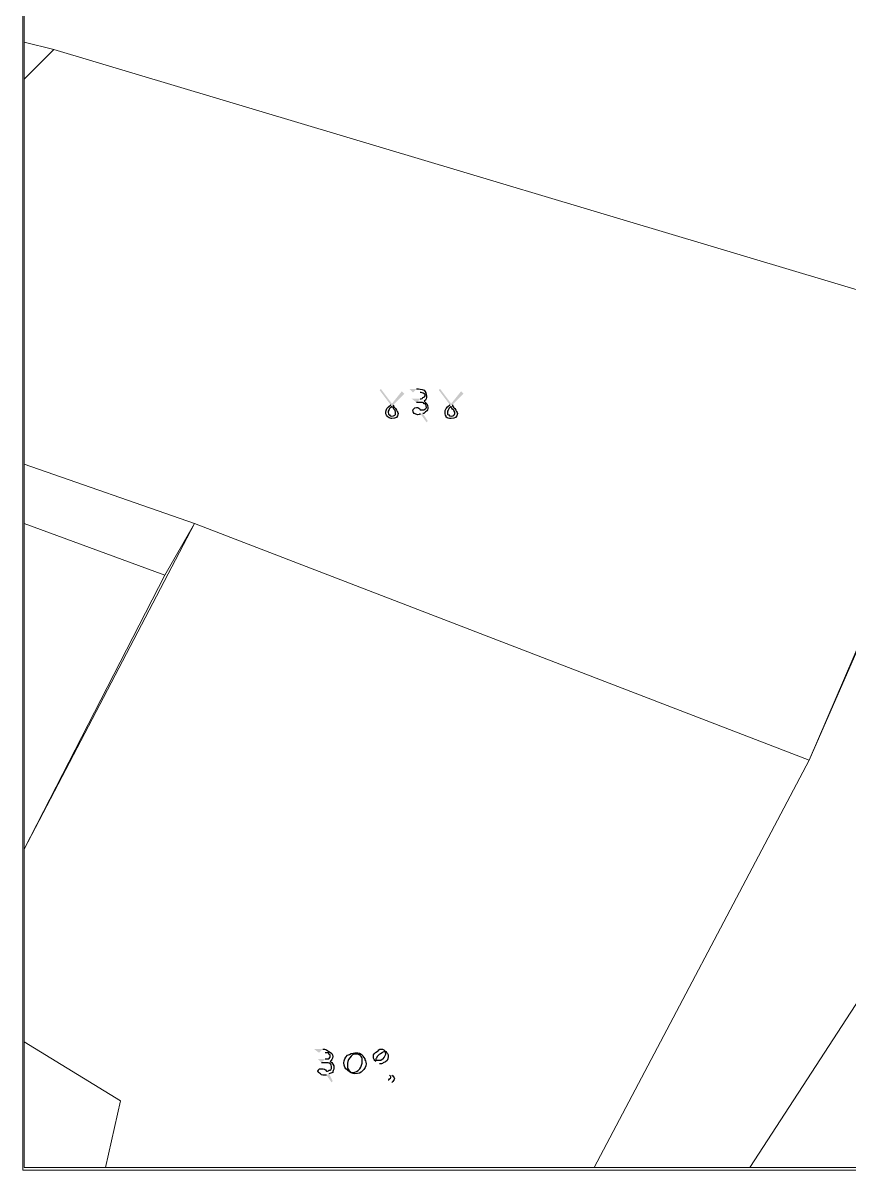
# Model space of a CAD drawing. Header units: inches. Extents: x -9985691 to 3643, y -3270716 to 4788.
# Drawn here: x -4983670 to -4983112, y -3261197 to -3260423 of the extents above; entities that cross this region are included whole.
import ezdxf

# ---------------------------------------------------------------- set-up
doc = ezdxf.new("R2010")
doc.units = ezdxf.units.IN
doc.header["$LTSCALE"] = 2
doc.header["$MEASUREMENT"] = 0
doc.layers.add('PDF_Geometry', color=7, linetype='CONTINUOUS')
doc.layers.add('PDF_Solid Fills', color=7, linetype='CONTINUOUS')

msp = doc.modelspace()

# ---------------------------------------------------------------- hatches: boundary and pattern name
at = {"layer": 'PDF_Solid Fills', "transparency": 33554559}
h = msp.add_hatch(color=256, dxfattribs=at)
h.paths.add_polyline_path([(-4983421.93, -3260680.48), (-4983429.43, -3260670.48), (-4983428.6, -3260669.65), (-4983421.1, -3260679.65), (-4983414.43, -3260671.32), (-4983412.76, -3260672.98), (-4983420.27, -3260680.48)], flags=0)
h.paths.add_polyline_path([(-4983406.93, -3260672.15), (-4983409.43, -3260669.65), (-4983404.43, -3260669.65)], flags=0)
h.paths.add_polyline_path([(-4983400.26, -3260686.32), (-4983396.93, -3260691.32), (-4983397.76, -3260692.15), (-4983401.93, -3260686.32)], flags=0)
h.paths.add_polyline_path([(-4983404.43, -3260678.82), (-4983407.76, -3260676.32), (-4983401.93, -3260676.32)], flags=0)
h.paths.add_polyline_path([(-4983381.93, -3260680.48), (-4983389.43, -3260670.48), (-4983388.6, -3260669.65), (-4983381.1, -3260679.65), (-4983374.43, -3260671.32), (-4983372.76, -3260672.98), (-4983380.26, -3260680.48)], flags=0)
h = msp.add_hatch(color=256, dxfattribs=at)
h.paths.add_polyline_path([(-4983421.93, -3260680.48), (-4983429.43, -3260670.48), (-4983428.6, -3260669.65), (-4983421.1, -3260679.65), (-4983414.43, -3260671.32), (-4983412.76, -3260672.98), (-4983420.27, -3260680.48)], flags=0)
h.paths.add_polyline_path([(-4983406.93, -3260672.15), (-4983409.43, -3260669.65), (-4983404.43, -3260669.65)], flags=0)
h.paths.add_polyline_path([(-4983400.26, -3260686.32), (-4983396.93, -3260691.32), (-4983397.76, -3260692.15), (-4983401.93, -3260686.32)], flags=0)
h.paths.add_polyline_path([(-4983404.43, -3260678.82), (-4983407.76, -3260676.32), (-4983401.93, -3260676.32)], flags=0)
h.paths.add_polyline_path([(-4983381.93, -3260680.48), (-4983389.43, -3260670.48), (-4983388.6, -3260669.65), (-4983381.1, -3260679.65), (-4983374.43, -3260671.32), (-4983372.76, -3260672.98), (-4983380.26, -3260680.48)], flags=0)
h = msp.add_hatch(color=256, dxfattribs=at)
h.paths.add_polyline_path([(-4983470.27, -3261117.98), (-4983473.6, -3261115.48), (-4983467.77, -3261115.48)], flags=0)
h.paths.add_polyline_path([(-4983463.6, -3261132.15), (-4983461.1, -3261137.15), (-4983461.93, -3261137.98), (-4983465.27, -3261132.98)], flags=0)
h.paths.add_polyline_path([(-4983468.6, -3261124.65), (-4983471.1, -3261122.15), (-4983466.1, -3261122.15)], flags=0)
h.paths.add_polyline_path([(-4983429.43, -3261125.48), (-4983421.1, -3261132.98)], flags=0)
h.paths.add_polyline_path([(-4983421.1, -3261137.98), (-4983423.6, -3261136.31)], flags=0)
h.paths.add_polyline_path([(-4983422.77, -3261132.98), (-4983431.93, -3261123.81)], flags=0)
h = msp.add_hatch(color=256, dxfattribs=at)
h.paths.add_polyline_path([(-4983470.27, -3261117.98), (-4983473.6, -3261115.48), (-4983467.77, -3261115.48)], flags=0)
h.paths.add_polyline_path([(-4983463.6, -3261132.15), (-4983461.1, -3261137.15), (-4983461.93, -3261137.98), (-4983465.27, -3261132.98)], flags=0)
h.paths.add_polyline_path([(-4983468.6, -3261124.65), (-4983471.1, -3261122.15), (-4983466.1, -3261122.15)], flags=0)
h.paths.add_polyline_path([(-4983429.43, -3261125.48), (-4983421.1, -3261132.98)], flags=0)
h.paths.add_polyline_path([(-4983421.1, -3261137.98), (-4983423.6, -3261136.31)], flags=0)
h.paths.add_polyline_path([(-4983422.77, -3261132.98), (-4983431.93, -3261123.81)], flags=0)

# ---------------------------------------------------------------- linework, layer by layer
at = {"layer": 'PDF_Geometry', "lineweight": 13}
msp.add_lwpolyline([(-4983670.26, -3257525.48), (-4979932.76, -3257525.48), (-4979932.76, -3261197.15), (-4983670.26, -3261197.15)], close=True, dxfattribs=at)
at = {"layer": 'PDF_Geometry', "lineweight": 9}
for points in [[(-4982779.43, -3260565.48), (-4982809.43, -3260645.48), (-4982909.43, -3260780.48), (-4983179.43, -3261195.48), (-4983284.43, -3261195.48), (-4983139.43, -3260920.48), (-4982894.43, -3260360.48), (-4982889.43, -3260355.48), (-4982829.43, -3260215.48), (-4982819.43, -3260210.48), (-4982629.43, -3260170.48), (-4982739.43, -3260455.48)], [(-4982779.43, -3260565.48), (-4982809.43, -3260645.48), (-4982909.43, -3260780.48), (-4983179.43, -3261195.48), (-4983284.43, -3261195.48), (-4983139.43, -3260920.48), (-4982894.43, -3260360.48), (-4982889.43, -3260355.48), (-4982829.43, -3260215.48), (-4982819.43, -3260210.48), (-4982629.43, -3260170.48), (-4982739.43, -3260455.48)], [(-4982779.43, -3260565.48), (-4982809.43, -3260645.48), (-4982909.43, -3260780.48), (-4983179.43, -3261195.48), (-4983284.43, -3261195.48), (-4983139.43, -3260920.48), (-4982894.43, -3260360.48), (-4982889.43, -3260355.48), (-4982829.43, -3260215.48), (-4982819.43, -3260210.48), (-4982629.43, -3260170.48), (-4982739.43, -3260455.48)], [(-4982779.43, -3260565.48), (-4982809.43, -3260645.48), (-4982909.43, -3260780.48), (-4983179.43, -3261195.48), (-4983284.43, -3261195.48), (-4983139.43, -3260920.48), (-4982894.43, -3260360.48), (-4982889.43, -3260355.48), (-4982829.43, -3260215.48), (-4982819.43, -3260210.48), (-4982629.43, -3260170.48), (-4982739.43, -3260455.48)], [(-4983544.43, -3260195.48), (-4983059.43, -3260300.48), (-4982884.43, -3260335.48), (-4982889.43, -3260355.48), (-4982894.43, -3260360.48), (-4983014.43, -3260630.48), (-4983649.43, -3260440.48), (-4983669.43, -3260435.48), (-4983669.43, -3260385.48), (-4983599.43, -3260275.48), (-4983559.43, -3260210.48)], [(-4983544.43, -3260195.48), (-4983059.43, -3260300.48), (-4982884.43, -3260335.48), (-4982889.43, -3260355.48), (-4982894.43, -3260360.48), (-4983014.43, -3260630.48), (-4983649.43, -3260440.48), (-4983669.43, -3260435.48), (-4983669.43, -3260385.48), (-4983599.43, -3260275.48), (-4983559.43, -3260210.48)], [(-4983544.43, -3260195.48), (-4983059.43, -3260300.48), (-4982884.43, -3260335.48), (-4982889.43, -3260355.48), (-4982894.43, -3260360.48), (-4983014.43, -3260630.48), (-4983649.43, -3260440.48), (-4983669.43, -3260435.48), (-4983669.43, -3260385.48), (-4983599.43, -3260275.48), (-4983559.43, -3260210.48)], [(-4983544.43, -3260195.48), (-4983059.43, -3260300.48), (-4982884.43, -3260335.48), (-4982889.43, -3260355.48), (-4982894.43, -3260360.48), (-4983014.43, -3260630.48), (-4983649.43, -3260440.48), (-4983669.43, -3260435.48), (-4983669.43, -3260385.48), (-4983599.43, -3260275.48), (-4983559.43, -3260210.48)], [(-4983649.43, -3260440.48), (-4983669.43, -3260460.48), (-4983669.43, -3260435.48)], [(-4983649.43, -3260440.48), (-4983669.43, -3260460.48), (-4983669.43, -3260435.48)], [(-4983649.43, -3260440.48), (-4983669.43, -3260460.48), (-4983669.43, -3260435.48)], [(-4983649.43, -3260440.48), (-4983669.43, -3260460.48), (-4983669.43, -3260435.48)], [(-4983014.43, -3260630.48), (-4983139.43, -3260920.48), (-4983554.43, -3260760.48), (-4983669.43, -3260720.48), (-4983669.43, -3260460.48), (-4983649.43, -3260440.48)], [(-4983014.43, -3260630.48), (-4983139.43, -3260920.48), (-4983554.43, -3260760.48), (-4983669.43, -3260720.48), (-4983669.43, -3260460.48), (-4983649.43, -3260440.48)], [(-4983014.43, -3260630.48), (-4983139.43, -3260920.48), (-4983554.43, -3260760.48), (-4983669.43, -3260720.48), (-4983669.43, -3260460.48), (-4983649.43, -3260440.48)], [(-4983014.43, -3260630.48), (-4983139.43, -3260920.48), (-4983554.43, -3260760.48), (-4983669.43, -3260720.48), (-4983669.43, -3260460.48), (-4983649.43, -3260440.48)], [(-4982884.43, -3260855.48), (-4983099.43, -3261195.48), (-4983179.43, -3261195.48), (-4982909.43, -3260780.48), (-4982809.43, -3260645.48)], [(-4982884.43, -3260855.48), (-4983099.43, -3261195.48), (-4983179.43, -3261195.48), (-4982909.43, -3260780.48), (-4982809.43, -3260645.48)], [(-4982884.43, -3260855.48), (-4983099.43, -3261195.48), (-4983179.43, -3261195.48), (-4982909.43, -3260780.48), (-4982809.43, -3260645.48)], [(-4982884.43, -3260855.48), (-4983099.43, -3261195.48), (-4983179.43, -3261195.48), (-4982909.43, -3260780.48), (-4982809.43, -3260645.48)], [(-4983554.43, -3260760.48), (-4983574.43, -3260795.48), (-4983669.43, -3260760.48), (-4983669.43, -3260720.48)], [(-4983554.43, -3260760.48), (-4983574.43, -3260795.48), (-4983669.43, -3260760.48), (-4983669.43, -3260720.48)], [(-4983554.43, -3260760.48), (-4983574.43, -3260795.48), (-4983669.43, -3260760.48), (-4983669.43, -3260720.48)], [(-4983554.43, -3260760.48), (-4983574.43, -3260795.48), (-4983669.43, -3260760.48), (-4983669.43, -3260720.48)], [(-4983139.43, -3260920.48), (-4983284.43, -3261195.48), (-4983614.43, -3261195.48), (-4983604.43, -3261150.48), (-4983669.43, -3261110.48), (-4983669.43, -3260980.48), (-4983554.43, -3260760.48)], [(-4983574.43, -3260795.48), (-4983669.43, -3260980.48), (-4983669.43, -3260760.48)], [(-4983139.43, -3260920.48), (-4983284.43, -3261195.48), (-4983614.43, -3261195.48), (-4983604.43, -3261150.48), (-4983669.43, -3261110.48), (-4983669.43, -3260980.48), (-4983554.43, -3260760.48)], [(-4983574.43, -3260795.48), (-4983669.43, -3260980.48), (-4983669.43, -3260760.48)], [(-4983139.43, -3260920.48), (-4983284.43, -3261195.48), (-4983614.43, -3261195.48), (-4983604.43, -3261150.48), (-4983669.43, -3261110.48), (-4983669.43, -3260980.48), (-4983554.43, -3260760.48)], [(-4983574.43, -3260795.48), (-4983669.43, -3260980.48), (-4983669.43, -3260760.48)], [(-4983139.43, -3260920.48), (-4983284.43, -3261195.48), (-4983614.43, -3261195.48), (-4983604.43, -3261150.48), (-4983669.43, -3261110.48), (-4983669.43, -3260980.48), (-4983554.43, -3260760.48)], [(-4983574.43, -3260795.48), (-4983669.43, -3260980.48), (-4983669.43, -3260760.48)], [(-4983669.43, -3261195.48), (-4983669.43, -3261110.48), (-4983604.43, -3261150.48), (-4983614.43, -3261195.48)], [(-4983669.43, -3261195.48), (-4983669.43, -3261110.48), (-4983604.43, -3261150.48), (-4983614.43, -3261195.48)], [(-4983669.43, -3261195.48), (-4983669.43, -3261110.48), (-4983604.43, -3261150.48), (-4983614.43, -3261195.48)], [(-4983669.43, -3261195.48), (-4983669.43, -3261110.48), (-4983604.43, -3261150.48), (-4983614.43, -3261195.48)]]:
    msp.add_lwpolyline(points, close=True, dxfattribs=at)
at = {"layer": 'PDF_Geometry', "lineweight": 25}
for points in [[(-4983404.43, -3260669.65), (-4983402.76, -3260669.65), (-4983401.1, -3260669.65), (-4983399.43, -3260670.48)], [(-4983404.43, -3260669.65), (-4983402.76, -3260669.65), (-4983401.1, -3260669.65), (-4983399.43, -3260670.48)], [(-4983399.43, -3260672.98), (-4983400.26, -3260672.15), (-4983401.1, -3260672.15), (-4983401.93, -3260672.15)], [(-4983399.43, -3260672.98), (-4983400.26, -3260672.15), (-4983401.1, -3260672.15), (-4983401.93, -3260672.15)], [(-4983401.93, -3260676.32), (-4983401.1, -3260676.32), (-4983400.26, -3260676.32), (-4983400.26, -3260675.48)], [(-4983401.93, -3260676.32), (-4983401.1, -3260676.32), (-4983400.26, -3260676.32), (-4983400.26, -3260675.48)], [(-4983400.26, -3260675.48), (-4983399.43, -3260675.48), (-4983398.6, -3260674.65), (-4983398.6, -3260673.82)], [(-4983400.26, -3260675.48), (-4983399.43, -3260675.48), (-4983398.6, -3260674.65), (-4983398.6, -3260673.82)], [(-4983399.43, -3260670.48), (-4983398.6, -3260671.32), (-4983397.76, -3260672.98), (-4983397.76, -3260674.65)], [(-4983399.43, -3260670.48), (-4983398.6, -3260671.32), (-4983397.76, -3260672.98), (-4983397.76, -3260674.65)], [(-4983398.6, -3260673.82), (-4983398.6, -3260673.82), (-4983398.6, -3260672.98), (-4983399.43, -3260672.98)], [(-4983398.6, -3260673.82), (-4983398.6, -3260673.82), (-4983398.6, -3260672.98), (-4983399.43, -3260672.98)], [(-4983397.76, -3260674.65), (-4983397.76, -3260675.48), (-4983397.76, -3260677.15), (-4983399.43, -3260677.98)], [(-4983397.76, -3260674.65), (-4983397.76, -3260675.48), (-4983397.76, -3260677.15), (-4983399.43, -3260677.98)], [(-4983399.43, -3260677.98), (-4983397.76, -3260678.82), (-4983396.93, -3260680.48), (-4983396.93, -3260682.15)], [(-4983399.43, -3260677.98), (-4983397.76, -3260678.82), (-4983396.93, -3260680.48), (-4983396.93, -3260682.15)], [(-4983425.27, -3260685.48), (-4983425.27, -3260683.82), (-4983424.43, -3260682.15), (-4983421.93, -3260680.48)], [(-4983425.27, -3260685.48), (-4983425.27, -3260683.82), (-4983424.43, -3260682.15), (-4983421.93, -3260680.48)], [(-4983423.6, -3260688.82), (-4983424.43, -3260687.98), (-4983425.27, -3260687.15), (-4983425.27, -3260685.48)], [(-4983423.6, -3260688.82), (-4983424.43, -3260687.98), (-4983425.27, -3260687.15), (-4983425.27, -3260685.48)], [(-4983422.77, -3260682.98), (-4983422.77, -3260682.98), (-4983422.77, -3260683.82), (-4983423.6, -3260684.65)], [(-4983422.77, -3260682.98), (-4983422.77, -3260682.98), (-4983422.77, -3260683.82), (-4983423.6, -3260684.65)], [(-4983423.6, -3260684.65), (-4983423.6, -3260684.65), (-4983423.6, -3260685.48), (-4983423.6, -3260685.48)], [(-4983423.6, -3260684.65), (-4983423.6, -3260684.65), (-4983423.6, -3260685.48), (-4983423.6, -3260685.48)], [(-4983423.6, -3260685.48), (-4983423.6, -3260686.32), (-4983423.6, -3260687.15), (-4983422.77, -3260687.15)], [(-4983423.6, -3260685.48), (-4983423.6, -3260686.32), (-4983423.6, -3260687.15), (-4983422.77, -3260687.15)], [(-4983421.1, -3260681.32), (-4983421.93, -3260682.15), (-4983421.93, -3260682.15), (-4983422.77, -3260682.98)], [(-4983421.1, -3260681.32), (-4983421.93, -3260682.15), (-4983421.93, -3260682.15), (-4983422.77, -3260682.98)], [(-4983420.27, -3260682.15), (-4983421.1, -3260682.15), (-4983421.1, -3260682.15), (-4983421.1, -3260681.32)], [(-4983420.27, -3260682.15), (-4983421.1, -3260682.15), (-4983421.1, -3260682.15), (-4983421.1, -3260681.32)], [(-4983420.27, -3260680.48), (-4983420.27, -3260681.32), (-4983419.43, -3260682.15), (-4983418.6, -3260682.98)], [(-4983420.27, -3260680.48), (-4983420.27, -3260681.32), (-4983419.43, -3260682.15), (-4983418.6, -3260682.98)], [(-4983419.43, -3260683.82), (-4983419.43, -3260683.82), (-4983420.27, -3260682.98), (-4983420.27, -3260682.15)], [(-4983419.43, -3260683.82), (-4983419.43, -3260683.82), (-4983420.27, -3260682.98), (-4983420.27, -3260682.15)], [(-4983418.6, -3260685.48), (-4983418.6, -3260684.65), (-4983419.43, -3260683.82), (-4983419.43, -3260683.82)], [(-4983418.6, -3260685.48), (-4983418.6, -3260684.65), (-4983419.43, -3260683.82), (-4983419.43, -3260683.82)], [(-4983418.6, -3260682.98), (-4983417.76, -3260684.65), (-4983416.93, -3260685.48), (-4983416.93, -3260686.32)], [(-4983418.6, -3260682.98), (-4983417.76, -3260684.65), (-4983416.93, -3260685.48), (-4983416.93, -3260686.32)], [(-4983418.6, -3260686.32), (-4983418.6, -3260685.48), (-4983418.6, -3260685.48), (-4983418.6, -3260685.48)], [(-4983418.6, -3260686.32), (-4983418.6, -3260685.48), (-4983418.6, -3260685.48), (-4983418.6, -3260685.48)], [(-4983406.93, -3260684.65), (-4983406.93, -3260683.82), (-4983406.93, -3260682.98), (-4983406.1, -3260682.98)], [(-4983406.93, -3260684.65), (-4983406.93, -3260683.82), (-4983406.93, -3260682.98), (-4983406.1, -3260682.98)], [(-4983406.1, -3260686.32), (-4983406.93, -3260685.48), (-4983406.93, -3260684.65), (-4983406.93, -3260684.65)], [(-4983406.1, -3260686.32), (-4983406.93, -3260685.48), (-4983406.93, -3260684.65), (-4983406.93, -3260684.65)], [(-4983406.1, -3260682.98), (-4983406.1, -3260682.98), (-4983405.26, -3260682.15), (-4983404.43, -3260682.15)], [(-4983406.1, -3260682.98), (-4983406.1, -3260682.98), (-4983405.26, -3260682.15), (-4983404.43, -3260682.15)], [(-4983403.6, -3260678.82), (-4983404.43, -3260678.82), (-4983404.43, -3260678.82), (-4983404.43, -3260678.82)], [(-4983403.6, -3260678.82), (-4983404.43, -3260678.82), (-4983404.43, -3260678.82), (-4983404.43, -3260678.82)], [(-4983404.43, -3260682.15), (-4983403.6, -3260682.15), (-4983401.93, -3260682.98), (-4983401.93, -3260683.82)], [(-4983404.43, -3260682.15), (-4983403.6, -3260682.15), (-4983401.93, -3260682.98), (-4983401.93, -3260683.82)], [(-4983401.93, -3260678.82), (-4983402.76, -3260678.82), (-4983402.76, -3260678.82), (-4983403.6, -3260678.82)], [(-4983401.93, -3260678.82), (-4983402.76, -3260678.82), (-4983402.76, -3260678.82), (-4983403.6, -3260678.82)], [(-4983399.43, -3260679.65), (-4983399.43, -3260678.82), (-4983401.1, -3260678.82), (-4983401.93, -3260678.82)], [(-4983399.43, -3260679.65), (-4983399.43, -3260678.82), (-4983401.1, -3260678.82), (-4983401.93, -3260678.82)], [(-4983401.93, -3260683.82), (-4983401.1, -3260683.82), (-4983400.26, -3260683.82), (-4983399.43, -3260683.82)], [(-4983401.93, -3260683.82), (-4983401.1, -3260683.82), (-4983400.26, -3260683.82), (-4983399.43, -3260683.82)], [(-4983397.76, -3260684.65), (-4983398.6, -3260685.48), (-4983399.43, -3260686.32), (-4983400.26, -3260686.32)], [(-4983397.76, -3260684.65), (-4983398.6, -3260685.48), (-4983399.43, -3260686.32), (-4983400.26, -3260686.32)], [(-4983397.76, -3260682.15), (-4983397.76, -3260680.48), (-4983398.6, -3260679.65), (-4983399.43, -3260679.65)], [(-4983397.76, -3260682.15), (-4983397.76, -3260680.48), (-4983398.6, -3260679.65), (-4983399.43, -3260679.65)], [(-4983399.43, -3260683.82), (-4983398.6, -3260682.98), (-4983397.76, -3260682.98), (-4983397.76, -3260682.15)], [(-4983399.43, -3260683.82), (-4983398.6, -3260682.98), (-4983397.76, -3260682.98), (-4983397.76, -3260682.15)], [(-4983396.93, -3260682.15), (-4983396.93, -3260682.98), (-4983396.93, -3260684.65), (-4983397.76, -3260684.65)], [(-4983396.93, -3260682.15), (-4983396.93, -3260682.98), (-4983396.93, -3260684.65), (-4983397.76, -3260684.65)], [(-4983385.26, -3260685.48), (-4983385.26, -3260683.82), (-4983384.43, -3260682.15), (-4983381.93, -3260680.48)], [(-4983385.26, -3260685.48), (-4983385.26, -3260683.82), (-4983384.43, -3260682.15), (-4983381.93, -3260680.48)], [(-4983384.43, -3260688.82), (-4983384.43, -3260687.98), (-4983385.26, -3260687.15), (-4983385.26, -3260685.48)], [(-4983384.43, -3260688.82), (-4983384.43, -3260687.98), (-4983385.26, -3260687.15), (-4983385.26, -3260685.48)], [(-4983382.76, -3260682.98), (-4983382.76, -3260682.98), (-4983382.76, -3260683.82), (-4983383.6, -3260684.65)], [(-4983382.76, -3260682.98), (-4983382.76, -3260682.98), (-4983382.76, -3260683.82), (-4983383.6, -3260684.65)], [(-4983383.6, -3260684.65), (-4983383.6, -3260684.65), (-4983383.6, -3260685.48), (-4983383.6, -3260685.48)], [(-4983383.6, -3260684.65), (-4983383.6, -3260684.65), (-4983383.6, -3260685.48), (-4983383.6, -3260685.48)], [(-4983383.6, -3260685.48), (-4983383.6, -3260686.32), (-4983383.6, -3260687.15), (-4983382.76, -3260687.15)], [(-4983383.6, -3260685.48), (-4983383.6, -3260686.32), (-4983383.6, -3260687.15), (-4983382.76, -3260687.15)], [(-4983381.1, -3260681.32), (-4983381.93, -3260682.15), (-4983381.93, -3260682.15), (-4983382.76, -3260682.98)], [(-4983381.1, -3260681.32), (-4983381.93, -3260682.15), (-4983381.93, -3260682.15), (-4983382.76, -3260682.98)], [(-4983381.1, -3260682.15), (-4983381.1, -3260682.15), (-4983381.1, -3260682.15), (-4983381.1, -3260681.32)], [(-4983381.1, -3260682.15), (-4983381.1, -3260682.15), (-4983381.1, -3260682.15), (-4983381.1, -3260681.32)], [(-4983379.43, -3260683.82), (-4983380.26, -3260683.82), (-4983380.26, -3260682.98), (-4983381.1, -3260682.15)], [(-4983379.43, -3260683.82), (-4983380.26, -3260683.82), (-4983380.26, -3260682.98), (-4983381.1, -3260682.15)], [(-4983380.26, -3260680.48), (-4983380.26, -3260681.32), (-4983379.43, -3260682.15), (-4983378.6, -3260682.98)], [(-4983380.26, -3260680.48), (-4983380.26, -3260681.32), (-4983379.43, -3260682.15), (-4983378.6, -3260682.98)], [(-4983378.6, -3260685.48), (-4983379.43, -3260684.65), (-4983379.43, -3260683.82), (-4983379.43, -3260683.82)], [(-4983378.6, -3260685.48), (-4983379.43, -3260684.65), (-4983379.43, -3260683.82), (-4983379.43, -3260683.82)], [(-4983378.6, -3260682.98), (-4983377.76, -3260684.65), (-4983376.93, -3260685.48), (-4983376.93, -3260686.32)], [(-4983378.6, -3260682.98), (-4983377.76, -3260684.65), (-4983376.93, -3260685.48), (-4983376.93, -3260686.32)], [(-4983378.6, -3260686.32), (-4983378.6, -3260685.48), (-4983378.6, -3260685.48), (-4983378.6, -3260685.48)], [(-4983378.6, -3260686.32), (-4983378.6, -3260685.48), (-4983378.6, -3260685.48), (-4983378.6, -3260685.48)], [(-4983421.1, -3260689.65), (-4983421.93, -3260689.65), (-4983422.77, -3260689.65), (-4983423.6, -3260688.82)], [(-4983421.1, -3260689.65), (-4983421.93, -3260689.65), (-4983422.77, -3260689.65), (-4983423.6, -3260688.82)], [(-4983422.77, -3260687.15), (-4983422.77, -3260687.98), (-4983421.93, -3260687.98), (-4983421.1, -3260687.98)], [(-4983422.77, -3260687.15), (-4983422.77, -3260687.98), (-4983421.93, -3260687.98), (-4983421.1, -3260687.98)], [(-4983421.1, -3260687.98), (-4983419.43, -3260687.98), (-4983418.6, -3260687.15), (-4983418.6, -3260686.32)], [(-4983416.93, -3260686.32), (-4983416.93, -3260688.82), (-4983418.6, -3260689.65), (-4983421.1, -3260689.65)], [(-4983421.1, -3260687.98), (-4983419.43, -3260687.98), (-4983418.6, -3260687.15), (-4983418.6, -3260686.32)], [(-4983416.93, -3260686.32), (-4983416.93, -3260688.82), (-4983418.6, -3260689.65), (-4983421.1, -3260689.65)], [(-4983403.6, -3260687.15), (-4983404.43, -3260687.15), (-4983405.26, -3260686.32), (-4983406.1, -3260686.32)], [(-4983403.6, -3260687.15), (-4983404.43, -3260687.15), (-4983405.26, -3260686.32), (-4983406.1, -3260686.32)], [(-4983401.93, -3260686.32), (-4983401.93, -3260687.15), (-4983402.76, -3260687.15), (-4983403.6, -3260687.15)], [(-4983401.93, -3260686.32), (-4983401.93, -3260687.15), (-4983402.76, -3260687.15), (-4983403.6, -3260687.15)], [(-4983381.1, -3260689.65), (-4983382.76, -3260689.65), (-4983383.6, -3260689.65), (-4983384.43, -3260688.82)], [(-4983381.1, -3260689.65), (-4983382.76, -3260689.65), (-4983383.6, -3260689.65), (-4983384.43, -3260688.82)], [(-4983382.76, -3260687.15), (-4983382.76, -3260687.98), (-4983381.93, -3260687.98), (-4983381.1, -3260687.98)], [(-4983382.76, -3260687.15), (-4983382.76, -3260687.98), (-4983381.93, -3260687.98), (-4983381.1, -3260687.98)], [(-4983381.1, -3260687.98), (-4983379.43, -3260687.98), (-4983378.6, -3260687.15), (-4983378.6, -3260686.32)], [(-4983376.93, -3260686.32), (-4983376.93, -3260688.82), (-4983378.6, -3260689.65), (-4983381.1, -3260689.65)], [(-4983381.1, -3260687.98), (-4983379.43, -3260687.98), (-4983378.6, -3260687.15), (-4983378.6, -3260686.32)], [(-4983376.93, -3260686.32), (-4983376.93, -3260688.82), (-4983378.6, -3260689.65), (-4983381.1, -3260689.65)], [(-4983467.77, -3261115.48), (-4983466.1, -3261115.48), (-4983464.43, -3261116.31), (-4983463.6, -3261117.15)], [(-4983467.77, -3261115.48), (-4983466.1, -3261115.48), (-4983464.43, -3261116.31), (-4983463.6, -3261117.15)], [(-4983463.6, -3261118.81), (-4983463.6, -3261117.98), (-4983464.43, -3261117.98), (-4983466.1, -3261117.98)], [(-4983463.6, -3261118.81), (-4983463.6, -3261117.98), (-4983464.43, -3261117.98), (-4983466.1, -3261117.98)], [(-4983463.6, -3261117.15), (-4983461.93, -3261117.98), (-4983461.1, -3261118.81), (-4983461.1, -3261120.48)], [(-4983463.6, -3261117.15), (-4983461.93, -3261117.98), (-4983461.1, -3261118.81), (-4983461.1, -3261120.48)], [(-4983462.77, -3261120.48), (-4983462.77, -3261119.65), (-4983462.77, -3261118.81), (-4983463.6, -3261118.81)], [(-4983462.77, -3261120.48), (-4983462.77, -3261119.65), (-4983462.77, -3261118.81), (-4983463.6, -3261118.81)], [(-4983451.1, -3261119.65), (-4983449.43, -3261118.81), (-4983447.77, -3261117.98), (-4983446.1, -3261117.98)], [(-4983451.1, -3261119.65), (-4983449.43, -3261118.81), (-4983447.77, -3261117.98), (-4983446.1, -3261117.98)], [(-4983445.27, -3261118.81), (-4983446.93, -3261118.81), (-4983448.6, -3261119.65), (-4983449.43, -3261121.31)], [(-4983445.27, -3261118.81), (-4983446.93, -3261118.81), (-4983448.6, -3261119.65), (-4983449.43, -3261121.31)], [(-4983446.1, -3261117.98), (-4983444.43, -3261117.98), (-4983443.6, -3261117.98), (-4983441.93, -3261118.81)], [(-4983446.1, -3261117.98), (-4983444.43, -3261117.98), (-4983443.6, -3261117.98), (-4983441.93, -3261118.81)], [(-4983441.93, -3261120.48), (-4983442.77, -3261119.65), (-4983443.6, -3261118.81), (-4983445.27, -3261118.81)], [(-4983441.93, -3261120.48), (-4983442.77, -3261119.65), (-4983443.6, -3261118.81), (-4983445.27, -3261118.81)], [(-4983441.93, -3261118.81), (-4983441.1, -3261119.65), (-4983440.27, -3261120.48), (-4983439.43, -3261122.15)], [(-4983441.93, -3261118.81), (-4983441.1, -3261119.65), (-4983440.27, -3261120.48), (-4983439.43, -3261122.15)], [(-4983433.6, -3261120.48), (-4983433.6, -3261118.81), (-4983432.77, -3261117.98), (-4983431.1, -3261117.15)], [(-4983433.6, -3261120.48), (-4983433.6, -3261118.81), (-4983432.77, -3261117.98), (-4983431.1, -3261117.15)], [(-4983431.1, -3261117.15), (-4983430.27, -3261116.31), (-4983429.43, -3261115.48), (-4983428.6, -3261115.48)], [(-4983431.1, -3261117.15), (-4983430.27, -3261116.31), (-4983429.43, -3261115.48), (-4983428.6, -3261115.48)], [(-4983427.77, -3261117.98), (-4983429.43, -3261118.81), (-4983430.27, -3261119.65), (-4983431.1, -3261120.48)], [(-4983427.77, -3261117.98), (-4983429.43, -3261118.81), (-4983430.27, -3261119.65), (-4983431.1, -3261120.48)], [(-4983428.6, -3261115.48), (-4983426.93, -3261115.48), (-4983426.1, -3261116.31), (-4983425.27, -3261117.15)], [(-4983428.6, -3261115.48), (-4983426.93, -3261115.48), (-4983426.1, -3261116.31), (-4983425.27, -3261117.15)], [(-4983426.1, -3261117.15), (-4983426.93, -3261117.15), (-4983427.77, -3261117.98), (-4983427.77, -3261117.98)], [(-4983426.1, -3261117.15), (-4983426.93, -3261117.15), (-4983427.77, -3261117.98), (-4983427.77, -3261117.98)], [(-4983426.93, -3261122.15), (-4983426.1, -3261120.48), (-4983425.27, -3261119.65), (-4983425.27, -3261118.81)], [(-4983426.93, -3261122.15), (-4983426.1, -3261120.48), (-4983425.27, -3261119.65), (-4983425.27, -3261118.81)], [(-4983425.27, -3261118.81), (-4983425.27, -3261117.98), (-4983425.27, -3261117.15), (-4983426.1, -3261117.15)], [(-4983425.27, -3261118.81), (-4983425.27, -3261117.98), (-4983425.27, -3261117.15), (-4983426.1, -3261117.15)], [(-4983425.27, -3261117.15), (-4983424.43, -3261117.98), (-4983423.6, -3261118.81), (-4983423.6, -3261120.48)], [(-4983425.27, -3261117.15), (-4983424.43, -3261117.98), (-4983423.6, -3261118.81), (-4983423.6, -3261120.48)], [(-4983466.93, -3261124.65), (-4983467.77, -3261124.65), (-4983468.6, -3261124.65), (-4983468.6, -3261124.65)], [(-4983466.93, -3261124.65), (-4983467.77, -3261124.65), (-4983468.6, -3261124.65), (-4983468.6, -3261124.65)], [(-4983466.1, -3261124.65), (-4983466.1, -3261124.65), (-4983466.93, -3261124.65), (-4983466.93, -3261124.65)], [(-4983466.1, -3261124.65), (-4983466.1, -3261124.65), (-4983466.93, -3261124.65), (-4983466.93, -3261124.65)], [(-4983466.1, -3261122.15), (-4983465.27, -3261122.15), (-4983464.43, -3261122.15), (-4983463.6, -3261122.15)], [(-4983466.1, -3261122.15), (-4983465.27, -3261122.15), (-4983464.43, -3261122.15), (-4983463.6, -3261122.15)], [(-4983462.77, -3261125.48), (-4983463.6, -3261124.65), (-4983464.43, -3261124.65), (-4983466.1, -3261124.65)], [(-4983462.77, -3261125.48), (-4983463.6, -3261124.65), (-4983464.43, -3261124.65), (-4983466.1, -3261124.65)], [(-4983463.6, -3261122.15), (-4983462.77, -3261121.31), (-4983462.77, -3261120.48), (-4983462.77, -3261120.48)], [(-4983463.6, -3261122.15), (-4983462.77, -3261121.31), (-4983462.77, -3261120.48), (-4983462.77, -3261120.48)], [(-4983461.1, -3261120.48), (-4983461.1, -3261122.15), (-4983461.93, -3261122.98), (-4983462.77, -3261123.81)], [(-4983461.1, -3261120.48), (-4983461.1, -3261122.15), (-4983461.93, -3261122.98), (-4983462.77, -3261123.81)], [(-4983462.77, -3261123.81), (-4983461.1, -3261124.65), (-4983460.27, -3261126.31), (-4983460.27, -3261127.98)], [(-4983462.77, -3261123.81), (-4983461.1, -3261124.65), (-4983460.27, -3261126.31), (-4983460.27, -3261127.98)], [(-4983461.93, -3261127.98), (-4983461.93, -3261127.15), (-4983461.93, -3261125.48), (-4983462.77, -3261125.48)], [(-4983461.93, -3261127.98), (-4983461.93, -3261127.15), (-4983461.93, -3261125.48), (-4983462.77, -3261125.48)], [(-4983453.6, -3261124.65), (-4983453.6, -3261122.98), (-4983452.77, -3261121.31), (-4983451.1, -3261119.65)], [(-4983453.6, -3261124.65), (-4983453.6, -3261122.98), (-4983452.77, -3261121.31), (-4983451.1, -3261119.65)], [(-4983451.1, -3261129.65), (-4983452.77, -3261128.81), (-4983453.6, -3261127.15), (-4983453.6, -3261124.65)], [(-4983451.1, -3261129.65), (-4983452.77, -3261128.81), (-4983453.6, -3261127.15), (-4983453.6, -3261124.65)], [(-4983449.43, -3261121.31), (-4983451.1, -3261122.98), (-4983451.1, -3261124.65), (-4983451.1, -3261126.31)], [(-4983449.43, -3261121.31), (-4983451.1, -3261122.98), (-4983451.1, -3261124.65), (-4983451.1, -3261126.31)], [(-4983451.1, -3261126.31), (-4983451.1, -3261127.98), (-4983451.1, -3261128.81), (-4983450.27, -3261129.65)], [(-4983451.1, -3261126.31), (-4983451.1, -3261127.98), (-4983451.1, -3261128.81), (-4983450.27, -3261129.65)], [(-4983442.77, -3261128.81), (-4983441.93, -3261127.15), (-4983441.1, -3261125.48), (-4983441.1, -3261123.81)], [(-4983442.77, -3261128.81), (-4983441.93, -3261127.15), (-4983441.1, -3261125.48), (-4983441.1, -3261123.81)], [(-4983441.1, -3261123.81), (-4983441.1, -3261122.15), (-4983441.1, -3261121.31), (-4983441.93, -3261120.48)], [(-4983441.1, -3261123.81), (-4983441.1, -3261122.15), (-4983441.1, -3261121.31), (-4983441.93, -3261120.48)], [(-4983438.6, -3261125.48), (-4983438.6, -3261127.15), (-4983439.43, -3261128.81), (-4983441.1, -3261130.48)], [(-4983438.6, -3261125.48), (-4983438.6, -3261127.15), (-4983439.43, -3261128.81), (-4983441.1, -3261130.48)], [(-4983439.43, -3261122.15), (-4983439.43, -3261122.98), (-4983438.6, -3261123.81), (-4983438.6, -3261125.48)], [(-4983439.43, -3261122.15), (-4983439.43, -3261122.98), (-4983438.6, -3261123.81), (-4983438.6, -3261125.48)], [(-4983431.93, -3261123.81), (-4983432.77, -3261122.98), (-4983433.6, -3261122.15), (-4983433.6, -3261120.48)], [(-4983431.93, -3261123.81), (-4983432.77, -3261122.98), (-4983433.6, -3261122.15), (-4983433.6, -3261120.48)], [(-4983431.1, -3261120.48), (-4983431.1, -3261121.31), (-4983431.93, -3261122.15), (-4983431.93, -3261122.15)], [(-4983431.1, -3261120.48), (-4983431.1, -3261121.31), (-4983431.93, -3261122.15), (-4983431.93, -3261122.15)], [(-4983431.93, -3261122.15), (-4983431.93, -3261122.15), (-4983431.93, -3261122.98), (-4983431.93, -3261122.98)], [(-4983431.93, -3261122.15), (-4983431.93, -3261122.15), (-4983431.93, -3261122.98), (-4983431.93, -3261122.98)], [(-4983431.93, -3261122.98), (-4983431.1, -3261122.98), (-4983431.1, -3261122.98), (-4983430.27, -3261122.98)], [(-4983431.93, -3261122.98), (-4983431.1, -3261122.98), (-4983431.1, -3261122.98), (-4983430.27, -3261122.98)], [(-4983430.27, -3261122.98), (-4983430.27, -3261122.98), (-4983429.43, -3261122.98), (-4983428.6, -3261122.98)], [(-4983430.27, -3261122.98), (-4983430.27, -3261122.98), (-4983429.43, -3261122.98), (-4983428.6, -3261122.98)], [(-4983426.93, -3261124.65), (-4983427.77, -3261125.48), (-4983428.6, -3261125.48), (-4983429.43, -3261125.48)], [(-4983426.93, -3261124.65), (-4983427.77, -3261125.48), (-4983428.6, -3261125.48), (-4983429.43, -3261125.48)], [(-4983428.6, -3261122.98), (-4983427.77, -3261122.15), (-4983427.77, -3261122.15), (-4983426.93, -3261122.15)], [(-4983428.6, -3261122.98), (-4983427.77, -3261122.15), (-4983427.77, -3261122.15), (-4983426.93, -3261122.15)], [(-4983423.6, -3261120.48), (-4983423.6, -3261122.98), (-4983424.43, -3261123.81), (-4983426.93, -3261124.65)], [(-4983423.6, -3261120.48), (-4983423.6, -3261122.98), (-4983424.43, -3261123.81), (-4983426.93, -3261124.65)], [(-4983471.1, -3261130.48), (-4983471.1, -3261129.65), (-4983470.27, -3261129.65), (-4983470.27, -3261128.81)], [(-4983471.1, -3261130.48), (-4983471.1, -3261129.65), (-4983470.27, -3261129.65), (-4983470.27, -3261128.81)], [(-4983469.43, -3261132.15), (-4983470.27, -3261131.31), (-4983471.1, -3261131.31), (-4983471.1, -3261130.48)], [(-4983469.43, -3261132.15), (-4983470.27, -3261131.31), (-4983471.1, -3261131.31), (-4983471.1, -3261130.48)], [(-4983470.27, -3261128.81), (-4983469.43, -3261128.81), (-4983469.43, -3261128.81), (-4983468.6, -3261128.81)], [(-4983470.27, -3261128.81), (-4983469.43, -3261128.81), (-4983469.43, -3261128.81), (-4983468.6, -3261128.81)], [(-4983467.77, -3261132.98), (-4983468.6, -3261132.98), (-4983468.6, -3261132.98), (-4983469.43, -3261132.15)], [(-4983467.77, -3261132.98), (-4983468.6, -3261132.98), (-4983468.6, -3261132.98), (-4983469.43, -3261132.15)], [(-4983468.6, -3261128.81), (-4983466.93, -3261128.81), (-4983466.1, -3261128.81), (-4983465.27, -3261130.48)], [(-4983468.6, -3261128.81), (-4983466.93, -3261128.81), (-4983466.1, -3261128.81), (-4983465.27, -3261130.48)], [(-4983465.27, -3261132.98), (-4983466.1, -3261132.98), (-4983466.93, -3261132.98), (-4983467.77, -3261132.98)], [(-4983465.27, -3261132.98), (-4983466.1, -3261132.98), (-4983466.93, -3261132.98), (-4983467.77, -3261132.98)], [(-4983465.27, -3261130.48), (-4983464.43, -3261130.48), (-4983463.6, -3261129.65), (-4983462.77, -3261129.65)], [(-4983465.27, -3261130.48), (-4983464.43, -3261130.48), (-4983463.6, -3261129.65), (-4983462.77, -3261129.65)], [(-4983461.1, -3261131.31), (-4983461.93, -3261131.31), (-4983462.77, -3261132.15), (-4983463.6, -3261132.15)], [(-4983461.1, -3261131.31), (-4983461.93, -3261131.31), (-4983462.77, -3261132.15), (-4983463.6, -3261132.15)], [(-4983462.77, -3261129.65), (-4983461.93, -3261129.65), (-4983461.93, -3261128.81), (-4983461.93, -3261127.98)], [(-4983462.77, -3261129.65), (-4983461.93, -3261129.65), (-4983461.93, -3261128.81), (-4983461.93, -3261127.98)], [(-4983460.27, -3261127.98), (-4983460.27, -3261129.65), (-4983461.1, -3261130.48), (-4983461.1, -3261131.31)], [(-4983460.27, -3261127.98), (-4983460.27, -3261129.65), (-4983461.1, -3261130.48), (-4983461.1, -3261131.31)], [(-4983446.1, -3261132.15), (-4983447.77, -3261132.15), (-4983449.43, -3261131.31), (-4983451.1, -3261129.65)], [(-4983446.1, -3261132.15), (-4983447.77, -3261132.15), (-4983449.43, -3261131.31), (-4983451.1, -3261129.65)], [(-4983450.27, -3261129.65), (-4983449.43, -3261130.48), (-4983448.6, -3261131.31), (-4983447.77, -3261131.31)], [(-4983450.27, -3261129.65), (-4983449.43, -3261130.48), (-4983448.6, -3261131.31), (-4983447.77, -3261131.31)], [(-4983447.77, -3261131.31), (-4983445.27, -3261131.31), (-4983444.43, -3261130.48), (-4983442.77, -3261128.81)], [(-4983447.77, -3261131.31), (-4983445.27, -3261131.31), (-4983444.43, -3261130.48), (-4983442.77, -3261128.81)], [(-4983441.1, -3261130.48), (-4983441.93, -3261131.31), (-4983443.6, -3261132.15), (-4983446.1, -3261132.15)], [(-4983441.1, -3261130.48), (-4983441.93, -3261131.31), (-4983443.6, -3261132.15), (-4983446.1, -3261132.15)], [(-4983421.93, -3261134.65), (-4983421.93, -3261133.81), (-4983421.93, -3261133.81), (-4983422.77, -3261132.98)], [(-4983421.93, -3261134.65), (-4983421.93, -3261133.81), (-4983421.93, -3261133.81), (-4983422.77, -3261132.98)], [(-4983422.77, -3261135.48), (-4983421.93, -3261135.48), (-4983421.93, -3261134.65), (-4983421.93, -3261134.65)], [(-4983422.77, -3261135.48), (-4983421.93, -3261135.48), (-4983421.93, -3261134.65), (-4983421.93, -3261134.65)], [(-4983421.1, -3261132.98), (-4983420.27, -3261133.81), (-4983419.43, -3261134.65), (-4983419.43, -3261135.48)], [(-4983421.1, -3261132.98), (-4983420.27, -3261133.81), (-4983419.43, -3261134.65), (-4983419.43, -3261135.48)], [(-4983423.6, -3261136.31), (-4983423.6, -3261136.31), (-4983422.77, -3261136.31), (-4983422.77, -3261135.48)], [(-4983423.6, -3261136.31), (-4983423.6, -3261136.31), (-4983422.77, -3261136.31), (-4983422.77, -3261135.48)], [(-4983419.43, -3261135.48), (-4983419.43, -3261136.31), (-4983420.27, -3261137.15), (-4983421.1, -3261137.98)], [(-4983419.43, -3261135.48), (-4983419.43, -3261136.31), (-4983420.27, -3261137.15), (-4983421.1, -3261137.98)]]:
    msp.add_open_spline(points, degree=3, dxfattribs=at)

doc.saveas('drawing.dxf')
